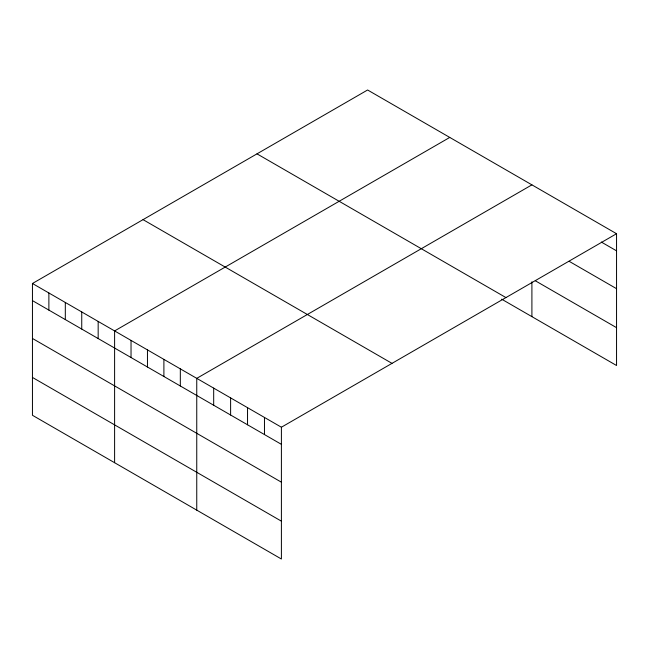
<?xml version="1.0" encoding="UTF-8"?>
<svg xmlns="http://www.w3.org/2000/svg" width="649" height="649" viewBox="0 0 649 649"><rect width="100%" height="100%" fill="white"/><g stroke="black" fill="none" stroke-linecap="round" stroke-linejoin="round"><path stroke-width="0.97" d="M32.45 283.491L281.398 427.22L281.398 559.008L32.45 415.279L32.45 283.491L367.602 89.992L616.55 233.721L616.55 365.509L501.645 299.165M449.757 137.426L114.605 330.925L114.605 462.705M531.904 184.86L196.752 378.359L196.752 510.138M281.398 427.22L616.55 233.721M601.315 242.045L616.55 250.847M569.149 261.312L616.55 288.683M535.295 280.757L616.55 327.664M257.004 153.854L505.952 297.583M143.048 219.638L391.996 363.367M32.45 300.617L281.398 444.338M32.45 338.454L281.398 482.183M32.45 377.434L281.398 521.163M531.904 281.788L531.904 316.639M264.468 417.453L264.468 434.57M247.537 407.677L247.537 424.795M230.614 397.902L230.614 415.019M213.683 388.126L213.683 405.244M180.325 368.867L180.325 385.985M163.897 359.384L163.897 376.501M147.461 349.9L147.461 367.018M131.033 340.409L131.033 357.526M98.169 321.442L98.169 338.559M81.742 311.95L81.742 329.067M65.314 302.466L65.314 319.584M48.878 292.983L48.878 310.1"/></g></svg>
